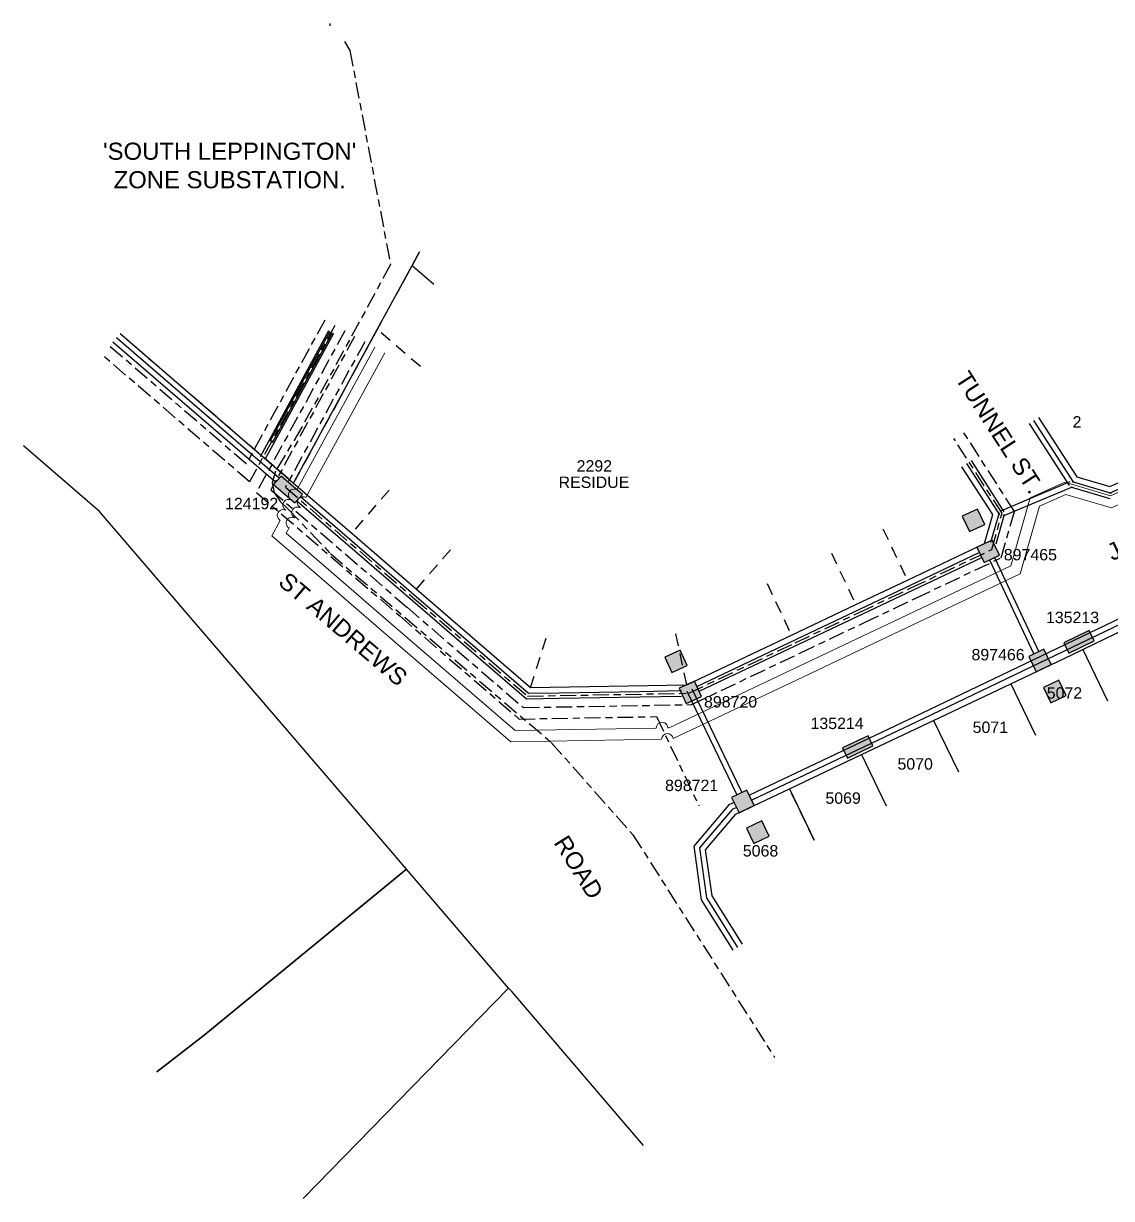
# Model space of a CAD drawing. Header units: metres. Extents: x 296850 to 297285, y 6237337 to 6237631.
# Drawn here: x 296850.2 to 297041.2, y 6237337.2 to 6237543.3 of the extents above; entities that cross this region are included whole.
import ezdxf
from ezdxf.enums import TextEntityAlignment as Align

# ---------------------------------------------------------------- set-up
doc = ezdxf.new("R2010")
doc.units = ezdxf.units.M
doc.header["$LTSCALE"] = 0.7
for name, pattern in [('Cable Exist UG', [8.2, 4, -1.2, 1.8, -1.2]), ('Dash', [5, 3, -2]), ('HIDDEN', [9.525, 6.35, -3.175]), ('HIDDEN2', [4.7625, 3.175, -1.5875])]:
    doc.linetypes.add(name, pattern=pattern)
doc.layers.get('0').update_dxf_attribs({"color": 6})
for name, color, linetype in [('_User Miscellaneous1', 3, 'Continuous'), ('_User Miscellaneous6', 7, 'Continuous'), ('_User Miscellaneous7', 150, 'Continuous'), ('_User Miscellaneous8', 7, 'Continuous'), ('_User_HV_Exist', 7, 'Continuous'), ('Cadastre Developer_SP_EXT', 4, 'Continuous'), ('Cadastre Land Parcels_SP_EXT', 4, 'Continuous'), ('Cadastre Other Property_SP_EXT', 4, 'HIDDEN'), ('Cadastre Roads_SP_EXT', 4, 'Continuous'), ('Duct_SP_EXT', 4, 'Continuous'), ('Mains_HV_NEW_U97', 2, 'Continuous'), ('Mains_TR_EXT', 7, 'Continuous'), ('SupportsUG_SP_LV_EXT', 7, 'Continuous'), ('SupportsUG_SP_LV_SL_EXT', 7, 'Continuous'), ('UG_Details_SP_MISC', 7, 'Continuous')]:
    doc.layers.add(name, color=color, linetype=linetype)
doc.styles.add('ARIAL', font='arial.ttf', dxfattribs={"height": 2})
doc.styles.add('ARIAL 3.0', font='arial.ttf', dxfattribs={"height": 3})
doc.styles.add('COLUMN_LABEL', font='arial.ttf')
doc.styles.add('POLE_LABEL', font='arial.ttf')
doc.styles.get("Standard").update_dxf_attribs({"font": 'arial.ttf'})
doc.styles.add('style1', font='iso3098b.shx')
doc.linetypes.add('Cable 1', pattern='A,10,-0.1,["//",style1,S=2.5,R=0,X=0.35,Y=-1.25],-5', length=15.1)

# ---------------------------------------------------------------- blocks, each defined once
blk = doc.blocks.new('*U30')
at = {"layer": '_User Miscellaneous7'}
blk.add_hatch(color=256, dxfattribs=at).paths.add_polyline_path([(-1.74, -7.43), (1.23, -7.53), (1.33, -4.56), (-1.64, -4.46)])
at = {"layer": '_User Miscellaneous8'}
blk.add_hatch(color=256, dxfattribs=at).paths.add_polyline_path([(-1.53, -1.43), (1.43, -1.53), (1.53, 1.43), (-1.43, 1.53)])
at = {"layer": '_User Miscellaneous7'}
blk.add_lwpolyline([(1.23, -7.53), (1.33, -4.56), (-1.64, -4.46), (-1.74, -7.43)], close=True, dxfattribs=at)
at = {"layer": '_User Miscellaneous8'}
blk.add_lwpolyline([(1.43, -1.53), (1.53, 1.43), (-1.43, 1.53), (-1.53, -1.43)], close=True, dxfattribs=at)
at = {"flags": 9}
for tag, style, p in [('STRUCTURE_PLANT_NUMBER', 'POLE_LABEL', (1.81, 0.03)), ('STREET_CODE', 'COLUMN_LABEL', (1.81, -0.2))]:
    blk.add_attdef(tag, text='', height=0.2, dxfattribs=dict(at, style=style)).set_placement(p, align=Align.MIDDLE_LEFT)
for tag, p in [('COLUMN_TYPE', (1.81, -0.4)), ('OWNED_BY', (1.81, -0.6)), ('STATE', (1.81, -0.8)), ('USAGE', (1.81, -1)), ('STREETNAME', (1.81, -1.6)), ('SUBURB', (1.81, -1.8)), ('LEGEND', (1.81, -1.2)), ('LOCATION', (1.81, -1.4)), ('NOTES', (1.81, -2))]:
    blk.add_attdef(tag, text='', height=0.2, dxfattribs=at).set_placement(p, align=Align.MIDDLE_LEFT)
at = {"flags": 1}
blk.add_attdef('Z', (1.81, -2.35), '', height=0.2, dxfattribs=at)
at = {"layer": '_User Miscellaneous6', "style": 'ARIAL', "flags": 8}
blk.add_attdef('ASSET_NUM', text='', height=2, dxfattribs=at).set_placement((2, 2), align=Align.MIDDLE_LEFT)
blk = doc.blocks.new('*U28')
at = {"layer": '_User Miscellaneous7'}
blk.add_hatch(color=256, dxfattribs=at).paths.add_polyline_path([(1.58, 7.47), (-1.39, 7.5), (-1.43, 4.53), (1.54, 4.5)])
at = {"layer": '_User Miscellaneous8'}
blk.add_hatch(color=256, dxfattribs=at).paths.add_polyline_path([(1.5, 1.47), (-1.47, 1.5), (-1.5, -1.47), (1.47, -1.5)])
at = {"layer": '_User Miscellaneous7'}
blk.add_lwpolyline([(-1.39, 7.5), (-1.43, 4.53), (1.54, 4.5), (1.58, 7.47)], close=True, dxfattribs=at)
at = {"layer": '_User Miscellaneous8'}
blk.add_lwpolyline([(-1.47, 1.5), (-1.5, -1.47), (1.47, -1.5), (1.5, 1.47)], close=True, dxfattribs=at)
at = {"flags": 9}
for tag, style, p in [('STRUCTURE_PLANT_NUMBER', 'POLE_LABEL', (1.81, 0.03)), ('STREET_CODE', 'COLUMN_LABEL', (1.81, -0.2))]:
    blk.add_attdef(tag, text='', height=0.2, dxfattribs=dict(at, style=style)).set_placement(p, align=Align.MIDDLE_LEFT)
for tag, p in [('COLUMN_TYPE', (1.81, -0.4)), ('OWNED_BY', (1.81, -0.6)), ('STATE', (1.81, -0.8)), ('USAGE', (1.81, -1)), ('STREETNAME', (1.81, -1.6)), ('SUBURB', (1.81, -1.8)), ('LEGEND', (1.81, -1.2)), ('LOCATION', (1.81, -1.4)), ('NOTES', (1.81, -2))]:
    blk.add_attdef(tag, text='', height=0.2, dxfattribs=at).set_placement(p, align=Align.MIDDLE_LEFT)
at = {"flags": 1}
blk.add_attdef('Z', (1.81, -2.35), '', height=0.2, dxfattribs=at)
at = {"layer": '_User Miscellaneous6', "style": 'ARIAL', "flags": 8}
blk.add_attdef('ASSET_NUM', text='', height=2, dxfattribs=at).set_placement((2, 2), align=Align.MIDDLE_LEFT)
blk = doc.blocks.new('*U31')
at = {"layer": '_User Miscellaneous7'}
blk.add_hatch(color=256, dxfattribs=at).paths.add_polyline_path([(7.53, -1.22), (7.43, 1.75), (4.46, 1.64), (4.56, -1.33)])
at = {"layer": '_User Miscellaneous8'}
blk.add_hatch(color=256, dxfattribs=at).paths.add_polyline_path([(1.54, -1.43), (1.43, 1.54), (-1.54, 1.43), (-1.43, -1.54)])
at = {"layer": '_User Miscellaneous7'}
blk.add_lwpolyline([(7.43, 1.75), (4.46, 1.64), (4.56, -1.33), (7.53, -1.22)], close=True, dxfattribs=at)
at = {"layer": '_User Miscellaneous8'}
blk.add_lwpolyline([(1.43, 1.54), (-1.54, 1.43), (-1.43, -1.54), (1.54, -1.43)], close=True, dxfattribs=at)
at = {"flags": 9}
for tag, style, p in [('STRUCTURE_PLANT_NUMBER', 'POLE_LABEL', (1.81, 0.03)), ('STREET_CODE', 'COLUMN_LABEL', (1.81, -0.2))]:
    blk.add_attdef(tag, text='', height=0.2, dxfattribs=dict(at, style=style)).set_placement(p, align=Align.MIDDLE_LEFT)
for tag, p in [('COLUMN_TYPE', (1.81, -0.4)), ('OWNED_BY', (1.81, -0.6)), ('STATE', (1.81, -0.8)), ('USAGE', (1.81, -1)), ('STREETNAME', (1.81, -1.6)), ('SUBURB', (1.81, -1.8)), ('LEGEND', (1.81, -1.2)), ('LOCATION', (1.81, -1.4)), ('NOTES', (1.81, -2))]:
    blk.add_attdef(tag, text='', height=0.2, dxfattribs=at).set_placement(p, align=Align.MIDDLE_LEFT)
at = {"flags": 1}
blk.add_attdef('Z', (1.81, -2.35), '', height=0.2, dxfattribs=at)
at = {"layer": '_User Miscellaneous6', "style": 'ARIAL', "flags": 8}
blk.add_attdef('ASSET_NUM', text='', height=2, dxfattribs=at).set_placement((2, 2), align=Align.MIDDLE_LEFT)
blk = doc.blocks.new('*U29')
at = {"layer": '_User Miscellaneous7'}
blk.add_hatch(color=256, dxfattribs=at).paths.add_polyline_path([(-2.09, -7.34), (0.88, -7.58), (1.12, -4.62), (-1.85, -4.38)])
at = {"layer": '_User Miscellaneous8'}
blk.add_hatch(color=256, dxfattribs=at).paths.add_polyline_path([(-1.6, -1.36), (1.36, -1.6), (1.6, 1.36), (-1.36, 1.6)])
at = {"layer": '_User Miscellaneous7'}
blk.add_lwpolyline([(0.88, -7.58), (1.12, -4.62), (-1.85, -4.38), (-2.09, -7.34)], close=True, dxfattribs=at)
at = {"layer": '_User Miscellaneous8'}
blk.add_lwpolyline([(1.36, -1.6), (1.6, 1.36), (-1.36, 1.6), (-1.6, -1.36)], close=True, dxfattribs=at)
at = {"flags": 9}
for tag, style, p in [('STRUCTURE_PLANT_NUMBER', 'POLE_LABEL', (1.81, 0.03)), ('STREET_CODE', 'COLUMN_LABEL', (1.81, -0.2))]:
    blk.add_attdef(tag, text='', height=0.2, dxfattribs=dict(at, style=style)).set_placement(p, align=Align.MIDDLE_LEFT)
for tag, p in [('COLUMN_TYPE', (1.81, -0.4)), ('OWNED_BY', (1.81, -0.6)), ('STATE', (1.81, -0.8)), ('USAGE', (1.81, -1)), ('STREETNAME', (1.81, -1.6)), ('SUBURB', (1.81, -1.8)), ('LEGEND', (1.81, -1.2)), ('LOCATION', (1.81, -1.4)), ('NOTES', (1.81, -2))]:
    blk.add_attdef(tag, text='', height=0.2, dxfattribs=at).set_placement(p, align=Align.MIDDLE_LEFT)
at = {"flags": 1}
blk.add_attdef('Z', (1.81, -2.35), '', height=0.2, dxfattribs=at)
at = {"layer": '_User Miscellaneous6', "style": 'ARIAL', "flags": 8}
blk.add_attdef('ASSET_NUM', text='', height=2, dxfattribs=at).set_placement((2, 2), align=Align.MIDDLE_LEFT)
blk = doc.blocks.new('*U82')
blk.add_hatch(color=256).paths.add_polyline_path([(2.48, -2.49), (2.48, -0.51), (-2.47, -0.51), (-2.47, -2.49)])
blk.add_lwpolyline([(2.48, -0.51), (-2.47, -0.51), (-2.47, -2.49), (2.48, -2.49)], close=True)
for tag, p, flags in [('OWNED_BY', (0, 1.3), 9), ('STATE', (0, 1.1), 9), ('SUPPORT_TYPE', (0, 0.9), 9), ('USAGE', (0, 0.7), 9), ('LEGEND', (0, 0.5), 9), ('LOCATION', (0, 0.3), 9), ('NOTES', (0, 0.1), 9), ('PARENT', (0, -0.1), 9), ('STREETNAME', (0, -0.3), 9), ('SUBURB', (0, -0.5), 1)]:
    blk.add_attdef(tag, p, '', height=0.2, dxfattribs=dict(flags=flags))
at = {"layer": '_User Miscellaneous6', "style": 'ARIAL', "flags": 8}
blk.add_attdef('ASSET_NUM', text='', height=2, dxfattribs=at).set_placement((1.5, 7.5), align=Align.TOP_LEFT)
blk = doc.blocks.new('*U89')
blk.add_hatch(color=256).paths.add_polyline_path([(2.48, -2.49), (2.48, -0.51), (-2.47, -0.51), (-2.47, -2.49)])
blk.add_lwpolyline([(2.48, -0.51), (-2.47, -0.51), (-2.47, -2.49), (2.48, -2.49)], close=True)
for tag, p, flags in [('OWNED_BY', (0, 1.3), 9), ('STATE', (0, 1.1), 9), ('SUPPORT_TYPE', (0, 0.9), 9), ('USAGE', (0, 0.7), 9), ('LEGEND', (0, 0.5), 9), ('LOCATION', (0, 0.3), 9), ('NOTES', (0, 0.1), 9), ('PARENT', (0, -0.1), 9), ('STREETNAME', (0, -0.3), 9), ('SUBURB', (0, -0.5), 1)]:
    blk.add_attdef(tag, p, '', height=0.2, dxfattribs=dict(flags=flags))
at = {"layer": '_User Miscellaneous6', "style": 'ARIAL', "flags": 8}
blk.add_attdef('ASSET_NUM', text='', height=2, dxfattribs=at).set_placement((1.5, 7.5), align=Align.TOP_LEFT)
blk = doc.blocks.new('*U90')
blk.add_hatch(color=256).paths.add_polyline_path([(2.48, -2.49), (2.48, -0.51), (-2.47, -0.51), (-2.47, -2.49)])
blk.add_lwpolyline([(2.48, -0.51), (-2.47, -0.51), (-2.47, -2.49), (2.48, -2.49)], close=True)
for tag, p, flags in [('OWNED_BY', (0, 1.3), 9), ('STATE', (0, 1.1), 9), ('SUPPORT_TYPE', (0, 0.9), 9), ('USAGE', (0, 0.7), 9), ('LEGEND', (0, 0.5), 9), ('LOCATION', (0, 0.3), 9), ('NOTES', (0, 0.1), 9), ('PARENT', (0, -0.1), 9), ('STREETNAME', (0, -0.3), 9), ('SUBURB', (0, -0.5), 1)]:
    blk.add_attdef(tag, p, '', height=0.2, dxfattribs=dict(flags=flags))
at = {"layer": '_User Miscellaneous6', "style": 'ARIAL', "flags": 8}
blk.add_attdef('ASSET_NUM', text='', height=2, dxfattribs=at).set_placement((1.5, 7.5), align=Align.TOP_LEFT)

msp = doc.modelspace()

# ---------------------------------------------------------------- linework, layer by layer
at = {"layer": '_User_HV_Exist', "linetype": 'Cable Exist UG'}
for points in [[(296904.83, 6237490.36), (296889.87, 6237462.93), (296889.87, 6237462.93), (296863.99, 6237485.25)], [(296903.07, 6237491.32), (296889.31, 6237466.07), (296889.31, 6237466.07), (296865.3, 6237486.77)], [(296906.58, 6237489.4), (296891.11, 6237461.07), (296916.24, 6237439.41), (296937.22, 6237421.33), (296961.33, 6237421.75), (296968.76, 6237406.09)], [(296908.33, 6237488.44), (296893.64, 6237461.53), (296917.54, 6237440.93), (296937.95, 6237423.34), (296967.45, 6237423.86), (296986.49, 6237432.89), (296997.72, 6237438.21), (297006.83, 6237442.52), (297021.8, 6237449.62), (297024.12, 6237457.74), (297015.19, 6237471.63)], [(296910.09, 6237487.49), (296896.17, 6237461.99), (296918.85, 6237442.44), (296938.67, 6237425.35), (296938.67, 6237425.35), (296966.99, 6237425.86), (296985.64, 6237434.69), (296985.64, 6237434.69), (296996.86, 6237440.01), (297005.97, 6237444.33), (297005.97, 6237444.33), (297020.13, 6237451.04), (297021.95, 6237457.42), (297013.5, 6237470.54)]]:
    msp.add_lwpolyline(points, dxfattribs=at)
at = {"layer": 'Cadastre Developer_SP_EXT', "linetype": 'Dash'}
for p, q in [((296912.3, 6237489.67), (296897.61, 6237462.73)), ((296919.87, 6237483.15), (296912.3, 6237489.67)), ((296914.36, 6237461.5), (296907.83, 6237453.92)), ((297001.05, 6237454.72), (297005.33, 6237445.68)), ((296919.19, 6237444.13), (296925.72, 6237451.7)), ((296992.01, 6237450.44), (296996.29, 6237441.4)), ((296980.71, 6237445.09), (296985, 6237436.05)), ((296939.22, 6237426.86), (296942.22, 6237436.4)), ((296966.63, 6237427.35), (296964.54, 6237437.13)), ((296988.97, 6237400.09), (296984.62, 6237409.09))]:
    msp.add_line(p, q, dxfattribs=at)
at = {"layer": 'Cadastre Land Parcels_SP_EXT', "linetype": 'Continuous'}
for p, q in [((296919.73, 6237503.28), (296918.42, 6237500.88)), ((296918.42, 6237500.88), (296919.73, 6237503.28)), ((296912.3, 6237489.67), (296918.42, 6237500.88)), ((296918.42, 6237500.88), (296922.21, 6237497.61)), ((296867.18, 6237488.95), (296897.61, 6237462.73)), ((296897.61, 6237462.73), (296912.3, 6237489.67)), ((297028.36, 6237474.24), (297035.07, 6237463.81)), ((296863.53, 6237457.75), (296850.21, 6237469.26)), ((297020.32, 6237457.18), (297014.91, 6237465.59)), ((297040.89, 6237462.09), (297050.25, 6237466.32)), ((297035.07, 6237463.81), (297040.89, 6237462.09)), ((297036.12, 6237433.53), (297099.59, 6237464.21)), ((296897.61, 6237462.73), (296907.83, 6237453.92)), ((296913.96, 6237399.04), (296863.53, 6237457.75)), ((297018.87, 6237452.1), (297020.32, 6237457.18)), ((296907.83, 6237453.92), (296919.19, 6237444.13)), ((297005.33, 6237445.68), (297018.87, 6237452.1)), ((296996.29, 6237441.4), (297005.33, 6237445.68)), ((296919.19, 6237444.13), (296939.22, 6237426.86)), ((296985, 6237436.05), (296996.29, 6237441.4)), ((296966.63, 6237427.35), (296985, 6237436.05)), ((297032.85, 6237431.94), (297036.12, 6237433.53)), ((297036.12, 6237433.53), (297040.47, 6237424.52)), ((297023.48, 6237427.51), (297032.85, 6237431.94)), ((296939.22, 6237426.86), (296966.63, 6237427.35)), ((297009.93, 6237421.08), (297023.48, 6237427.51)), ((297023.48, 6237427.51), (297027.83, 6237418.5)), ((296997.27, 6237415.09), (297009.93, 6237421.08)), ((297009.93, 6237421.08), (297014.28, 6237412.08)), ((296984.62, 6237409.09), (296997.27, 6237415.09)), ((296997.27, 6237415.09), (297001.63, 6237406.09)), ((296975.25, 6237404.65), (296984.62, 6237409.09)), ((296984.62, 6237409.09), (296988.97, 6237400.09)), ((296969.93, 6237398.41), (296975.25, 6237404.65)), ((296917.42, 6237395.01), (296913.96, 6237399.04)), ((296971.06, 6237390.29), (296969.93, 6237398.41)), ((296881.92, 6237365.85), (296917.42, 6237395.01)), ((296917.42, 6237395.01), (296881.92, 6237365.85)), ((296935.35, 6237374.13), (296917.42, 6237395.01)), ((296976.38, 6237381.83), (296971.06, 6237390.29)), ((296935.35, 6237374.13), (296899.28, 6237337.22)), ((296899.28, 6237337.22), (296935.35, 6237374.13)), ((296935.89, 6237373.51), (296935.35, 6237374.13)), ((296959.05, 6237346.54), (296935.89, 6237373.51)), ((296873.59, 6237359.46), (296881.92, 6237365.85)), ((296881.92, 6237365.85), (296873.59, 6237359.46))]:
    msp.add_line(p, q, dxfattribs=at)
at = {"layer": 'Cadastre Other Property_SP_EXT', "linetype": 'HIDDEN2'}
msp.add_lwpolyline([(296867.18, 6237488.95), (296897.61, 6237462.73), (296919.73, 6237503.28)], dxfattribs=at)
at = {"layer": 'Duct_SP_EXT'}
for p, q in [((296890.44, 6237467.56), (296866.51, 6237488.18)), ((296903.76, 6237489.41), (296891.73, 6237467.34)), ((296904.61, 6237488.95), (296892.57, 6237466.88)), ((296903.97, 6237489.29), (296893.42, 6237470)), ((296904.39, 6237489.06), (296893.84, 6237469.77)), ((296889.81, 6237466.83), (296865.88, 6237487.45)), ((297027.5, 6237473.69), (297034.52, 6237462.79)), ((297026.7, 6237473.17), (297033.71, 6237462.27)), ((296895.06, 6237463.57), (296890.44, 6237467.56)), ((296894.44, 6237462.85), (296889.81, 6237466.83)), ((297021.55, 6237457.16), (297015.77, 6237466.14)), ((297022.35, 6237457.68), (297016.57, 6237466.66)), ((297040.8, 6237460.93), (297050.1, 6237465.13)), ((297021.76, 6237457.86), (297033.93, 6237462.97)), ((297034.25, 6237462.99), (297041.13, 6237460.95)), ((297022.13, 6237456.98), (297034.3, 6237462.08)), ((297033.98, 6237462.07), (297040.86, 6237460.03)), ((296898.19, 6237459.62), (296918.52, 6237442.09)), ((296898.82, 6237460.34), (296919.14, 6237442.82)), ((297020, 6237452.34), (297021.49, 6237457.55)), ((297020.92, 6237452.08), (297022.41, 6237457.29)), ((297004.9, 6237444.35), (297017.96, 6237450.54)), ((297068.48, 6237451.41), (297007.84, 6237422.28)), ((297068.9, 6237450.54), (297008.25, 6237421.42)), ((297005.31, 6237443.48), (297018.38, 6237449.68)), ((297019.77, 6237449.24), (297027.53, 6237432.72)), ((297020.63, 6237449.65), (297028.4, 6237433.12)), ((296989.35, 6237436.98), (297004.9, 6237444.35)), ((297004.9, 6237444.35), (297004.9, 6237444.35)), ((296919.14, 6237442.82), (296931.1, 6237432.52)), ((296989.76, 6237436.12), (297005.31, 6237443.48)), ((297005.31, 6237443.48), (297005.31, 6237443.48)), ((296918.52, 6237442.09), (296930.47, 6237431.79)), ((296968.4, 6237427.06), (296989.35, 6237436.98)), ((296968.81, 6237426.19), (296989.76, 6237436.12)), ((296989.35, 6237436.98), (296989.35, 6237436.98)), ((296989.76, 6237436.12), (296989.76, 6237436.12)), ((296931.1, 6237432.52), (296931.1, 6237432.52)), ((296931.1, 6237432.52), (296938.85, 6237425.84)), ((296930.47, 6237431.79), (296930.47, 6237431.79)), ((296930.47, 6237431.79), (296938.5, 6237424.87)), ((296938.85, 6237425.84), (296944.23, 6237425.93)), ((296944.23, 6237425.93), (296958.37, 6237426.18)), ((296958.37, 6237426.18), (296965.69, 6237426.31)), ((296966.62, 6237426.22), (296975.4, 6237408.01)), ((296967.49, 6237426.64), (296976.26, 6237408.42)), ((296938.5, 6237424.87), (296944.25, 6237424.97)), ((296944.25, 6237424.97), (296958.38, 6237425.22)), ((296958.38, 6237425.22), (296965.71, 6237425.35)), ((297007.84, 6237422.28), (296977.61, 6237407.95)), ((297008.25, 6237421.42), (296978.02, 6237407.09))]:
    msp.add_line(p, q, dxfattribs=at)
at = {"layer": 'Mains_HV_NEW_U97', "color": 2, "linetype": 'Cable 1', "lineweight": 0, "ltscale": 0.8}
for points in [[(296963.27, 6237419.79), (296963.53, 6237419.79), (296987.35, 6237431.08), (296998.58, 6237436.4), (297007.68, 6237440.71), (297023.47, 6237448.2), (297026.88, 6237460.13), (297032.97, 6237462.86), (297041, 6237460.49), (297050.87, 6237464.95), (297062.26, 6237470.1), (297075.93, 6237476.28), (297092.51, 6237483.77), (297094.51, 6237490.54), (297104.98, 6237494.53), (297097.02, 6237506.9)], [(296964.21, 6237417.9), (296988.21, 6237429.27), (296999.5, 6237434.63), (297008.54, 6237438.91), (297025.15, 6237446.78), (297028.55, 6237458.68), (297033.12, 6237460.74), (297041.14, 6237458.36), (297051.69, 6237463.13), (297063.08, 6237468.28), (297076.75, 6237474.45), (297094.17, 6237482.32), (297096.15, 6237489.02), (297107.26, 6237493.26), (297113.54, 6237491.4), (297126.34, 6237497.18)], [(296895.28, 6237456.18), (296893.8, 6237453.47), (296901.62, 6237446.73), (296912.98, 6237436.93), (296935.76, 6237417.3), (296962.21, 6237417.77)], [(296896.83, 6237454.85), (296896.33, 6237453.93), (296902.93, 6237448.24), (296914.29, 6237438.45), (296936.49, 6237419.31), (296961.27, 6237419.75)]]:
    msp.add_lwpolyline(points, dxfattribs=at)
at = {"layer": 'Mains_HV_NEW_U97', "color": 2, "linetype": 'Cable 1', "lineweight": 0, "ltscale": 0.8, "flags": 128}
for points in [[(296911.85, 6237486.53), (296898.2, 6237461.53)], [(296913.6, 6237485.57), (296899.75, 6237460.2)], [(296897.24, 6237459.78), (296897.22, 6237459.74)], [(296896.26, 6237457.98), (296896.24, 6237457.94)], [(296898.79, 6237458.44), (296898.77, 6237458.4)], [(296897.81, 6237456.64), (296897.79, 6237456.6)]]:
    msp.add_lwpolyline(points, dxfattribs=at)
at = {"layer": 'Mains_HV_NEW_U97', "color": 2, "linetype": 'Cable 1', "lineweight": 0, "ltscale": 0.8}
for centre, start, end in [((296897.72, 6237460.65), 61.3724, 241.3724), ((296896.74, 6237458.86), 61.3724, 241.3724), ((296899.27, 6237459.32), 61.3724, 241.3724), ((296895.76, 6237457.06), 61.3724, 241.3724), ((296897.31, 6237455.73), 61.3724, 241.3724), ((296898.29, 6237457.52), 61.3724, 241.3724), ((296962.27, 6237419.77), 1.0175, 181.0175), ((296963.21, 6237417.79), 6.4752, 181.0175)]:
    msp.add_arc(centre, 1, start, end, dxfattribs=at)
at = {"layer": 'Mains_TR_EXT', "linetype": 'Cable Exist UG'}
for points in [[(296904.05, 6237542.93), (296904.05, 6237543.33)], [(296906.56, 6237540.15), (296907.49, 6237538.6), (296914.64, 6237501.04), (296899.09, 6237472.53), (296894.43, 6237464.81), (296893.87, 6237462.75), (296894.22, 6237461.07), (296895.34, 6237459.43), (296896.63, 6237458.22), (296904.07, 6237450.36), (296904.07, 6237450.36), (296942.83, 6237417.23), (296957.16, 6237401.03), (296982.03, 6237361.96)]]:
    msp.add_lwpolyline(points, dxfattribs=at)
at = {"layer": 'UG_Details_SP_MISC'}
for p, q in [((296974.02, 6237406.26), (296967.84, 6237399.02)), ((296974.61, 6237405.47), (296968.85, 6237398.73)), ((296974.95, 6237406.67), (296974.02, 6237406.26)), ((296975.33, 6237405.79), (296974.61, 6237405.47)), ((296967.84, 6237399.02), (296969.16, 6237389.6)), ((296968.85, 6237398.73), (296970.08, 6237389.94)), ((296969.16, 6237389.6), (296974.7, 6237380.77)), ((296970.08, 6237389.94), (296975.52, 6237381.28))]:
    msp.add_line(p, q, dxfattribs=at)

# ---------------------------------------------------------------- block references
at = {"layer": 'SupportsUG_SP_LV_EXT'}
ref = msp.add_blockref('*U82', (296897.61, 6237462.73), dxfattribs=dict(at, rotation=319.2327207308961))
ref.add_attrib('ASSET_NUM_001', '124192', (296885.59, 6237458.13), dxfattribs={"layer": '_User Miscellaneous6', "height": 2, "style": 'ARIAL'})
ref = msp.add_blockref('*U90', (297036.12, 6237433.53), dxfattribs=dict(at, rotation=205.7995065933793))
ref.add_attrib('ASSET_NUM_001', '135213', (297029.66, 6237438.15), dxfattribs={"layer": '_User Miscellaneous6', "height": 2, "style": 'ARIAL'})
ref = msp.add_blockref('*U89', (296997.27, 6237415.09), dxfattribs=dict(at, rotation=205.352000049436))
ref.add_attrib('ASSET_NUM_001', '135214', (296988.34, 6237419.57), dxfattribs={"layer": '_User Miscellaneous6', "height": 2, "style": 'ARIAL'})
at = {"layer": 'SupportsUG_SP_LV_SL_EXT'}
ref = msp.add_blockref('*U30', (297019.51, 6237450.76), dxfattribs=dict(at, rotation=207.3171478653171))
ref.add_attrib('ASSET_NUM_001', '897465', (297022.26, 6237449.16), dxfattribs={"layer": '_User Miscellaneous6', "height": 2, "style": 'ARIAL'})
ref = msp.add_blockref('*U28', (296967.25, 6237426), dxfattribs=dict(at, rotation=25.35419256688845))
ref.add_attrib('ASSET_NUM_001', '898720', (296969.65, 6237423.35), dxfattribs={"layer": '_User Miscellaneous6', "height": 2, "style": 'ARIAL'})
ref = msp.add_blockref('*U31', (297028.61, 6237431.58), dxfattribs=dict(at, rotation=293.7424288761278))
ref.add_attrib('ASSET_NUM_001', '897466', (297016.59, 6237431.62), dxfattribs={"layer": '_User Miscellaneous6', "height": 2, "style": 'ARIAL'})
ref = msp.add_blockref('*U29', (296976.48, 6237406.88), dxfattribs=dict(at, rotation=30.35073822828902))
ref.add_attrib('ASSET_NUM_001', '898721', (296962.81, 6237408.69), dxfattribs={"layer": '_User Miscellaneous6', "height": 2, "style": 'ARIAL'})

# ---------------------------------------------------------------- texts
at = {"layer": '_User Miscellaneous1', "insert": (296886.4, 6237518.41), "char_height": 3, "attachment_point": 5, "style": 'ARIAL 3.0'}
msp.add_mtext_dynamic_manual_height_columns("'SOUTH LEPPINGTON'\\PZONE SUBSTATION.", width=49.3223, gutter_width=15, heights=[0], dxfattribs=at)
at = {"layer": 'Cadastre Developer_SP_EXT'}
for s, p in [('2292', (296947.29, 6237464.73)), ('RESIDUE', (296944.12, 6237461.86)), ('5072', (297029.8, 6237424.9)), ('5071', (297016.79, 6237418.88)), ('5070', (297003.6, 6237412.45)), ('5069', (296990.95, 6237406.46)), ('5068', (296976.46, 6237397.21))]:
    msp.add_text(s, height=2, dxfattribs=at).set_placement(p)
at = {"layer": 'Cadastre Land Parcels_SP_EXT'}
msp.add_text('2', height=2, dxfattribs=at).set_placement((297034.33, 6237472.46))
at = {"layer": 'Cadastre Roads_SP_EXT', "color": 3}
for s, rotation, p in [('TUNNEL ST.', 302.8265, (297013.62, 6237481.06)), ('JAMBOREE', 25.5858, (297041.3, 6237449)), ('ST ANDREWS', 319.4953, (296894.72, 6237445.04)), ('ROAD', 302.115, (296943.19, 6237399.66))]:
    msp.add_text(s, height=3, rotation=rotation, dxfattribs=at).set_placement(p)

doc.saveas('drawing.dxf')
